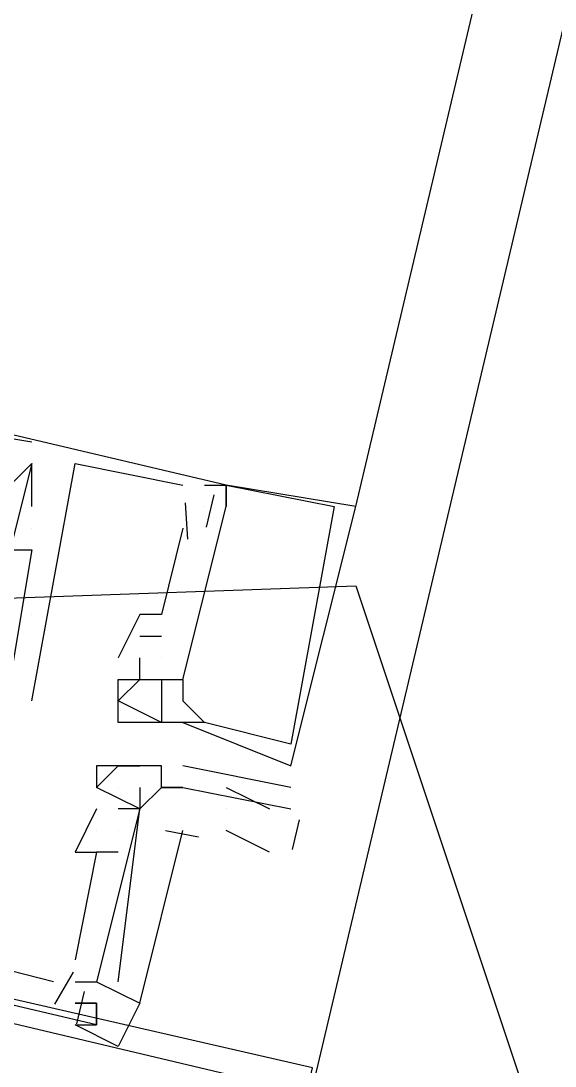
# Model space of a CAD drawing. Header units: feet. Extents: x -84 to 198, y -22 to 181.
# Drawn here: x 118.113 to 118.443, y 76.112 to 76.758 of the extents above; entities that cross this region are included whole.
import ezdxf

# ---------------------------------------------------------------- set-up
doc = ezdxf.new("R2010")
doc.units = ezdxf.units.FT
doc.layers.add('A-AREA-UNIDAD', color=30, linetype='CONTINUOUS')
doc.layers.add('A-LINEA', color=7, linetype='CONTINUOUS')

msp = doc.modelspace()

# ---------------------------------------------------------------- linework, layer by layer
at = {"layer": 'A-AREA-UNIDAD'}
msp.add_lwpolyline([(66.752, 88.3733), (101.088, 80.2133), (101.2, 80.6933), (102.208, 80.6933), (104.608, 80.0889), (104.672, 79.36), (117.312, 76.3733), (118.32, 76.4089), (118.48, 75.9289), (129.568, 73.3689), (129.68, 73.12), (130.56, 76.0889), (131.968, 79.2889), (133.76, 82.2933), (136.4, 85.5289)], dxfattribs=at)
at = {"layer": 'A-LINEA'}
for p, q in [((121.84, 91.1111), (114.56, 60.2978)), ((118.32, 76.4578), (119.96, 83.3911)), ((118.12, 76.4978), (118.12, 76.4978)), ((118.12, 76.4978), (118.12, 76.4978)), ((118.12, 76.4978), (118.12, 76.4978)), ((118.12, 76.4978), (118.12, 76.4978)), ((118.12, 76.4978), (118.12, 76.4978)), ((118.12, 76.4978), (118.12, 76.4978)), ((118.12, 76.4578), (118.12, 76.4844)), ((118.12, 76.4844), (118.12, 76.4844)), ((118.12, 76.4844), (118.12, 76.4844)), ((118.12, 76.4578), (118.12, 76.4844)), ((118.12, 76.4844), (118.12, 76.4844)), ((118.12, 76.4844), (118.12, 76.4844)), ((118.12, 76.4578), (118.12, 76.4844)), ((118.12, 76.4844), (118.12, 76.4844)), ((118.12, 76.4844), (118.12, 76.4844)), ((118.1467, 76.4844), (118.1467, 76.4844)), ((118.1467, 76.4844), (118.1467, 76.4844)), ((118.1467, 76.4844), (118.1467, 76.4844)), ((118.2133, 76.4711), (118.2133, 76.4711)), ((118.2133, 76.4711), (118.2133, 76.4711)), ((118.2133, 76.4711), (118.2133, 76.4711)), ((118.2267, 76.4711), (118.2267, 76.4711)), ((118.2267, 76.4711), (118.2267, 76.4711)), ((118.2267, 76.4711), (118.2267, 76.4711)), ((118.24, 76.4711), (118.24, 76.4711)), ((118.24, 76.4711), (118.24, 76.4711)), ((118.24, 76.4711), (118.24, 76.4711)), ((118.24, 76.4711), (118.24, 76.4711)), ((118.24, 76.4711), (118.24, 76.4711)), ((118.24, 76.4711), (118.24, 76.4711)), ((118.24, 76.4711), (118.24, 76.4711)), ((118.24, 76.4711), (118.24, 76.4711)), ((118.24, 76.4711), (118.24, 76.4711)), ((118.2323, 76.4651), (118.2276, 76.445)), ((118.2323, 76.4651), (118.2276, 76.445)), ((118.2323, 76.4651), (118.2276, 76.445)), ((118.12, 76.4578), (118.12, 76.4578)), ((118.12, 76.4578), (118.12, 76.4578)), ((118.12, 76.4578), (118.12, 76.4578)), ((118.2146, 76.4602), (118.2162, 76.4376)), ((118.2146, 76.4602), (118.2162, 76.4376)), ((118.2146, 76.4602), (118.2162, 76.4376)), ((118.2267, 76.4578), (118.2267, 76.4578)), ((118.2267, 76.4578), (118.2267, 76.4578)), ((118.2267, 76.4578), (118.2267, 76.4578)), ((118.2267, 76.4578), (118.2267, 76.4578)), ((118.2267, 76.4578), (118.2267, 76.4578)), ((118.2267, 76.4578), (118.2267, 76.4578)), ((118.24, 76.4578), (118.24, 76.4578)), ((118.24, 76.4578), (118.24, 76.4578)), ((118.24, 76.4578), (118.24, 76.4578)), ((118.24, 76.4578), (118.24, 76.4578)), ((118.24, 76.4578), (118.24, 76.4578)), ((118.24, 76.4578), (118.24, 76.4578)), ((118.3067, 76.4578), (118.3067, 76.4578)), ((118.3067, 76.4578), (118.3067, 76.4578)), ((118.3067, 76.4578), (118.3067, 76.4578)), ((118.32, 76.4578), (118.32, 76.4578)), ((118.32, 76.4578), (118.32, 76.4578)), ((118.32, 76.4578), (118.32, 76.4578)), ((118.12, 76.4444), (118.12, 76.4444)), ((118.12, 76.4444), (118.12, 76.4444)), ((118.12, 76.4444), (118.12, 76.4444)), ((118.12, 76.4444), (118.12, 76.4444)), ((118.12, 76.4444), (118.12, 76.4444)), ((118.12, 76.4444), (118.12, 76.4444)), ((118.2133, 76.4444), (118.2133, 76.4444)), ((118.2133, 76.4444), (118.2133, 76.4444)), ((118.2133, 76.4444), (118.2133, 76.4444)), ((118.12, 76.4311), (118.1067, 76.3511)), ((118.12, 76.4311), (118.1067, 76.3511)), ((118.12, 76.4311), (118.1067, 76.3511)), ((118.12, 76.4311), (118.12, 76.4311)), ((118.12, 76.4311), (118.12, 76.4311)), ((118.12, 76.4311), (118.12, 76.4311)), ((118.12, 76.4311), (118.12, 76.4311)), ((118.12, 76.4311), (118.12, 76.4311)), ((118.12, 76.4311), (118.12, 76.4311)), ((118.12, 76.3911), (118.12, 76.3911)), ((118.12, 76.3911), (118.12, 76.3911)), ((118.12, 76.3911), (118.12, 76.3911)), ((118.12, 76.3911), (118.12, 76.3911)), ((118.12, 76.3911), (118.12, 76.3911)), ((118.12, 76.3911), (118.12, 76.3911)), ((118.1867, 76.3911), (118.1867, 76.3911)), ((118.1867, 76.3911), (118.1867, 76.3911)), ((118.1867, 76.3911), (118.1867, 76.3911)), ((118.2, 76.3911), (118.2, 76.3911)), ((118.2, 76.3911), (118.2, 76.3911)), ((118.2, 76.3911), (118.2, 76.3911)), ((118.1867, 76.3778), (118.2, 76.3778)), ((118.1867, 76.3778), (118.1867, 76.3778)), ((118.1867, 76.3778), (118.2, 76.3778)), ((118.1867, 76.3778), (118.1867, 76.3778)), ((118.1867, 76.3778), (118.2, 76.3778)), ((118.1867, 76.3778), (118.1867, 76.3778)), ((118.2, 76.3778), (118.2, 76.3778)), ((118.2, 76.3778), (118.2, 76.3778)), ((118.2, 76.3778), (118.2, 76.3778)), ((118.1733, 76.3644), (118.1733, 76.3644)), ((118.1733, 76.3644), (118.1733, 76.3644)), ((118.1733, 76.3644), (118.1733, 76.3644)), ((118.1867, 76.3644), (118.1867, 76.3644)), ((118.1867, 76.3644), (118.1867, 76.3644)), ((118.1867, 76.3644), (118.1867, 76.3644)), ((118.2, 76.3644), (118.2, 76.3644)), ((118.2, 76.3644), (118.2, 76.3644)), ((118.2, 76.3644), (118.2, 76.3644)), ((118.2, 76.3644), (118.2, 76.3644)), ((118.2, 76.3644), (118.2, 76.3644)), ((118.2, 76.3644), (118.2, 76.3644)), ((118.1733, 76.3511), (118.1733, 76.3511)), ((118.1733, 76.3511), (118.1733, 76.3511)), ((118.1733, 76.3511), (118.1733, 76.3511)), ((118.1733, 76.3511), (118.1733, 76.3511)), ((118.1733, 76.3511), (118.1733, 76.3511)), ((118.1733, 76.3511), (118.1733, 76.3511)), ((118.1867, 76.3511), (118.1867, 76.3511)), ((118.1867, 76.3511), (118.1867, 76.3511)), ((118.1867, 76.3511), (118.1867, 76.3511)), ((118.1867, 76.3511), (118.1867, 76.3511)), ((118.1867, 76.3511), (118.1867, 76.3511)), ((118.1867, 76.3511), (118.1867, 76.3511)), ((118.1867, 76.3511), (118.1867, 76.3511)), ((118.1867, 76.3511), (118.1867, 76.3511)), ((118.1867, 76.3511), (118.1867, 76.3511)), ((118.2, 76.3511), (118.2, 76.3511)), ((118.2, 76.3511), (118.2, 76.3511)), ((118.2, 76.3511), (118.2, 76.3511)), ((118.2, 76.3511), (118.2, 76.3511)), ((118.2, 76.3511), (118.2, 76.3511)), ((118.2, 76.3511), (118.2, 76.3511)), ((118.2, 76.3511), (118.2, 76.3511)), ((118.2, 76.3511), (118.2, 76.3511)), ((118.2, 76.3511), (118.2, 76.3511)), ((118.2133, 76.3511), (118.2133, 76.3511)), ((118.2133, 76.3511), (118.2133, 76.3511)), ((118.2133, 76.3511), (118.2133, 76.3511)), ((118.2133, 76.3511), (118.2133, 76.3511)), ((118.2133, 76.3511), (118.2133, 76.3511)), ((118.2133, 76.3511), (118.2133, 76.3511)), ((118.12, 76.3378), (118.12, 76.3378)), ((118.12, 76.3378), (118.12, 76.3378)), ((118.12, 76.3378), (118.12, 76.3378)), ((118.1733, 76.3378), (118.1733, 76.3378)), ((118.1733, 76.3378), (118.1733, 76.3378)), ((118.1733, 76.3378), (118.1733, 76.3378)), ((118.2133, 76.3378), (118.2133, 76.3378)), ((118.2133, 76.3378), (118.2133, 76.3378)), ((118.2133, 76.3378), (118.2133, 76.3378)), ((118.1733, 76.3244), (118.1733, 76.3244)), ((118.1733, 76.3244), (118.1733, 76.3244)), ((118.1733, 76.3244), (118.1733, 76.3244)), ((118.1867, 76.3244), (118.1867, 76.3244)), ((118.1867, 76.3244), (118.1867, 76.3244)), ((118.1867, 76.3244), (118.1867, 76.3244)), ((118.2, 76.3244), (118.2, 76.3244)), ((118.2, 76.3244), (118.2, 76.3244)), ((118.2, 76.3244), (118.2, 76.3244)), ((118.2, 76.3244), (118.2, 76.3244)), ((118.2, 76.3244), (118.2, 76.3244)), ((118.2, 76.3244), (118.2, 76.3244)), ((118.2, 76.3244), (118.2, 76.3244)), ((118.2, 76.3244), (118.2, 76.3244)), ((118.2, 76.3244), (118.2, 76.3244)), ((118.2133, 76.3244), (118.2133, 76.3244)), ((118.2133, 76.3244), (118.2133, 76.3244)), ((118.2133, 76.3244), (118.2133, 76.3244)), ((118.2133, 76.3244), (118.2133, 76.3244)), ((118.2133, 76.3244), (118.2133, 76.3244)), ((118.2133, 76.3244), (118.2133, 76.3244)), ((118.2133, 76.3244), (118.2133, 76.3244)), ((118.2133, 76.3244), (118.2133, 76.3244)), ((118.2133, 76.3244), (118.2133, 76.3244)), ((118.2267, 76.3244), (118.2267, 76.3244)), ((118.2267, 76.3244), (118.2267, 76.3244)), ((118.2267, 76.3244), (118.2267, 76.3244)), ((118.2267, 76.3244), (118.2267, 76.3244)), ((118.2267, 76.3244), (118.2267, 76.3244)), ((118.2267, 76.3244), (118.2267, 76.3244)), ((118.28, 76.3111), (118.28, 76.3111)), ((118.28, 76.3111), (118.28, 76.3111)), ((118.28, 76.3111), (118.28, 76.3111)), ((118.16, 76.2978), (118.16, 76.2978)), ((118.1733, 76.2978), (118.1733, 76.2978)), ((118.1733, 76.2978), (118.1733, 76.2978)), ((118.1867, 76.2978), (118.1867, 76.2978)), ((118.1867, 76.2978), (118.1867, 76.2978)), ((118.2, 76.2978), (118.2, 76.2978)), ((118.28, 76.2844), (118.2133, 76.2978)), ((118.2133, 76.2978), (118.2133, 76.2978)), ((118.28, 76.2978), (118.28, 76.2978)), ((118.28, 76.2978), (118.28, 76.2978)), ((118.28, 76.2978), (118.28, 76.2978)), ((118.1867, 76.2711), (118.16, 76.2844)), ((118.16, 76.2844), (118.16, 76.2844)), ((118.16, 76.2844), (118.16, 76.2844)), ((118.1733, 76.2844), (118.1733, 76.2844)), ((118.1867, 76.2844), (118.1867, 76.2711)), ((118.1867, 76.2844), (118.1867, 76.2844)), ((118.2, 76.2844), (118.2, 76.2844)), ((118.2, 76.2844), (118.2, 76.2844)), ((118.2, 76.2844), (118.2, 76.2844)), ((118.2133, 76.2844), (118.2133, 76.2844)), ((118.2133, 76.2844), (118.2133, 76.2844)), ((118.24, 76.2844), (118.2667, 76.2711)), ((118.28, 76.2844), (118.28, 76.2844)), ((118.16, 76.2711), (118.1467, 76.2444)), ((118.16, 76.2711), (118.1467, 76.2444)), ((118.16, 76.2711), (118.1467, 76.2444)), ((118.16, 76.2711), (118.16, 76.2711)), ((118.16, 76.2711), (118.16, 76.2711)), ((118.16, 76.2711), (118.16, 76.2711)), ((118.16, 76.2711), (118.16, 76.2711)), ((118.1733, 76.2711), (118.1733, 76.2711)), ((118.1733, 76.2711), (118.1733, 76.2711)), ((118.1733, 76.2711), (118.1733, 76.2711)), ((118.1733, 76.2711), (118.1733, 76.2711)), ((118.1733, 76.2711), (118.1733, 76.2711)), ((118.1867, 76.2711), (118.1867, 76.2711)), ((118.1867, 76.2711), (118.1867, 76.2711)), ((118.1867, 76.2711), (118.1867, 76.2711)), ((118.1867, 76.2711), (118.1867, 76.2711)), ((118.1867, 76.2711), (118.1867, 76.2711)), ((118.24, 76.2711), (118.24, 76.2711)), ((118.28, 76.2711), (118.28, 76.2711)), ((118.285, 76.2643), (118.2807, 76.246)), ((118.16, 76.2578), (118.16, 76.2578)), ((118.16, 76.2578), (118.16, 76.2578)), ((118.16, 76.2578), (118.16, 76.2578)), ((118.16, 76.2578), (118.16, 76.2578)), ((118.16, 76.2578), (118.16, 76.2578)), ((118.16, 76.2578), (118.16, 76.2578)), ((118.1733, 76.2578), (118.1733, 76.2578)), ((118.1733, 76.2578), (118.1733, 76.2578)), ((118.1733, 76.2578), (118.1733, 76.2578)), ((118.1733, 76.2578), (118.1733, 76.2578)), ((118.1733, 76.2578), (118.1733, 76.2578)), ((118.1733, 76.2578), (118.1733, 76.2578)), ((118.2228, 76.2536), (118.2025, 76.2575)), ((118.2228, 76.2536), (118.2025, 76.2575)), ((118.2228, 76.2536), (118.2025, 76.2575)), ((118.2667, 76.2444), (118.24, 76.2578)), ((118.1467, 76.2444), (118.1467, 76.2444)), ((118.1467, 76.2444), (118.1467, 76.2444)), ((118.1467, 76.2444), (118.1467, 76.2444)), ((118.1733, 76.2444), (118.16, 76.2444)), ((118.16, 76.2444), (118.16, 76.2444)), ((118.16, 76.2444), (118.16, 76.2444)), ((118.1733, 76.2444), (118.16, 76.2444)), ((118.16, 76.2444), (118.16, 76.2444)), ((118.16, 76.2444), (118.16, 76.2444)), ((118.1733, 76.2444), (118.16, 76.2444)), ((118.16, 76.2444), (118.16, 76.2444)), ((118.16, 76.2444), (118.16, 76.2444)), ((118.1733, 76.2444), (118.1733, 76.2444)), ((118.1733, 76.2444), (118.1733, 76.2444)), ((118.1733, 76.2444), (118.1733, 76.2444)), ((118.1467, 76.1778), (118.1467, 76.1778)), ((118.1467, 76.1778), (118.1467, 76.1778)), ((118.1467, 76.1778), (118.1467, 76.1778)), ((118.1455, 76.1702), (118.1339, 76.1506)), ((118.1455, 76.1702), (118.1339, 76.1506)), ((118.1455, 76.1702), (118.1339, 76.1506)), ((118.1333, 76.1644), (118.1333, 76.1644)), ((118.1333, 76.1644), (118.1333, 76.1644)), ((118.1333, 76.1644), (118.1333, 76.1644)), ((118.1467, 76.1644), (118.16, 76.1644)), ((118.16, 76.1644), (118.16, 76.1644)), ((118.16, 76.1644), (118.16, 76.1644)), ((118.16, 76.1644), (118.16, 76.1644)), ((118.16, 76.1644), (118.16, 76.1644)), ((118.16, 76.1644), (118.16, 76.1644)), ((118.16, 76.1644), (118.16, 76.1644)), ((118.1733, 76.1644), (118.1733, 76.1644)), ((118.1733, 76.1644), (118.1733, 76.1644)), ((118.1733, 76.1644), (118.1733, 76.1644)), ((118.1523, 76.1584), (118.1476, 76.1384)), ((118.1523, 76.1584), (118.1476, 76.1384)), ((118.1523, 76.1584), (118.1476, 76.1384)), ((118.1467, 76.1511), (118.1467, 76.1511)), ((118.1467, 76.1511), (118.1467, 76.1511)), ((118.1467, 76.1511), (118.1467, 76.1511)), ((118.16, 76.1511), (118.16, 76.1511)), ((118.16, 76.1511), (118.16, 76.1511)), ((118.16, 76.1511), (118.16, 76.1511)), ((118.16, 76.1511), (118.16, 76.1511)), ((118.16, 76.1511), (118.16, 76.1511)), ((118.16, 76.1378), (118.16, 76.1378)), ((118.16, 76.1378), (118.16, 76.1378)), ((118.16, 76.1378), (118.16, 76.1378))]:
    msp.add_line(p, q, dxfattribs=at)
for points in [[(118.2267, 76.4711), (118.24, 76.4711), (117.56, 76.6311), (117.52, 76.4844)], [(118.2267, 76.4711), (118.24, 76.4711), (117.56, 76.6311), (117.52, 76.4844)], [(118.2267, 76.4711), (118.24, 76.4711), (117.56, 76.6311), (117.52, 76.4844)], [(117.5867, 76.6178), (118.0267, 76.5111), (118.0267, 76.4978), (118.0133, 76.4978), (118.0133, 76.4844), (118.0267, 76.4844), (118.04, 76.5111), (118.12, 76.4978)], [(117.5867, 76.6178), (118.0267, 76.5111), (118.0267, 76.4978), (118.0133, 76.4978), (118.0133, 76.4844), (118.0267, 76.4844), (118.04, 76.5111), (118.12, 76.4978)], [(117.5867, 76.6178), (118.0267, 76.5111), (118.0267, 76.4978), (118.0133, 76.4978), (118.0133, 76.4844), (118.0267, 76.4844), (118.04, 76.5111), (118.12, 76.4978)], [(118.12, 76.4844), (118.1067, 76.4711), (118.0133, 76.4844), (118.0133, 76.4978), (118.0267, 76.4978), (118.0133, 76.5111), (118.0133, 76.4844), (117.6, 76.5778)], [(118.12, 76.4844), (118.1067, 76.4711), (118.0133, 76.4844), (118.0133, 76.4978), (118.0267, 76.4978), (118.0133, 76.5111), (118.0133, 76.4844), (117.6, 76.5778)], [(118.12, 76.4844), (118.1067, 76.4711), (118.0133, 76.4844), (118.0133, 76.4978), (118.0267, 76.4978), (118.0133, 76.5111), (118.0133, 76.4844), (117.6, 76.5778)], [(118.1467, 76.1511), (118.16, 76.1511), (118.16, 76.1378), (117.48, 76.2978), (117.52, 76.4578), (117.5467, 76.4578), (117.56, 76.5244), (117.5733, 76.5244), (117.5867, 76.5244)], [(118.1467, 76.1511), (118.16, 76.1511), (118.16, 76.1378), (117.48, 76.2978), (117.52, 76.4578), (117.5467, 76.4578), (117.56, 76.5244), (117.5733, 76.5244), (117.5867, 76.5244)], [(118.1467, 76.1511), (118.16, 76.1511), (118.16, 76.1378), (117.48, 76.2978), (117.52, 76.4578), (117.5467, 76.4578), (117.56, 76.5244), (117.5733, 76.5244), (117.5867, 76.5244)], [(118.12, 76.4844), (118.1067, 76.4311), (118.12, 76.4311)], [(118.12, 76.4844), (118.1067, 76.4311), (118.12, 76.4311)], [(118.12, 76.4844), (118.1067, 76.4311), (118.12, 76.4311)], [(118.12, 76.3378), (118.1467, 76.4844), (118.2133, 76.4711)], [(118.12, 76.3378), (118.1467, 76.4844), (118.2133, 76.4711)], [(118.12, 76.3378), (118.1467, 76.4844), (118.2133, 76.4711)], [(118.2133, 76.3244), (118.28, 76.2978), (118.32, 76.4578), (118.32, 76.4578), (118.24, 76.4711), (118.24, 76.4578), (118.24, 76.4711), (118.3067, 76.4578), (118.3067, 76.4578), (118.28, 76.3111), (118.28, 76.3111), (118.2267, 76.3244), (118.2267, 76.3244), (118.2267, 76.3244), (118.2267, 76.3244), (118.2133, 76.3378)], [(118.2133, 76.3244), (118.28, 76.2978), (118.32, 76.4578), (118.32, 76.4578), (118.24, 76.4711), (118.24, 76.4578), (118.24, 76.4711), (118.3067, 76.4578), (118.3067, 76.4578), (118.28, 76.3111), (118.28, 76.3111), (118.2267, 76.3244), (118.2267, 76.3244), (118.2267, 76.3244), (118.2267, 76.3244), (118.2133, 76.3378)], [(118.2133, 76.3244), (118.28, 76.2978), (118.32, 76.4578), (118.32, 76.4578), (118.24, 76.4711), (118.24, 76.4578), (118.24, 76.4711), (118.3067, 76.4578), (118.3067, 76.4578), (118.28, 76.3111), (118.28, 76.3111), (118.2267, 76.3244), (118.2267, 76.3244), (118.2267, 76.3244), (118.2267, 76.3244), (118.2133, 76.3378)], [(118.2, 76.3511), (118.2133, 76.3511), (118.24, 76.4578)], [(118.2, 76.3511), (118.2133, 76.3511), (118.24, 76.4578)], [(118.2, 76.3511), (118.2133, 76.3511), (118.24, 76.4578)], [(118.2133, 76.4444), (118.2, 76.3911), (118.1867, 76.3911), (118.1733, 76.3644)], [(118.2133, 76.4444), (118.2, 76.3911), (118.1867, 76.3911), (118.1733, 76.3644)], [(118.2133, 76.4444), (118.2, 76.3911), (118.1867, 76.3911), (118.1733, 76.3644)], [(118.1733, 76.3511), (118.1867, 76.3511), (118.1867, 76.3644)], [(118.1733, 76.3511), (118.1867, 76.3511), (118.1867, 76.3644)], [(118.1733, 76.3511), (118.1867, 76.3511), (118.1867, 76.3644)], [(118.2, 76.3511), (118.2, 76.3244), (118.1733, 76.3378), (118.1867, 76.3511), (118.2, 76.3511)], [(118.2267, 76.3244), (118.2133, 76.3244), (118.2, 76.3244), (118.1867, 76.3244), (118.1733, 76.3244), (118.1733, 76.3511), (118.1867, 76.3511), (118.1867, 76.3511), (118.1867, 76.3511), (118.1867, 76.3511), (118.2, 76.3511), (118.2, 76.3511), (118.2133, 76.3511), (118.2133, 76.3378), (118.2133, 76.3378)], [(118.2, 76.3511), (118.2, 76.3244), (118.1733, 76.3378), (118.1867, 76.3511), (118.2, 76.3511)], [(118.2267, 76.3244), (118.2133, 76.3244), (118.2, 76.3244), (118.1867, 76.3244), (118.1733, 76.3244), (118.1733, 76.3511), (118.1867, 76.3511), (118.1867, 76.3511), (118.1867, 76.3511), (118.1867, 76.3511), (118.2, 76.3511), (118.2, 76.3511), (118.2133, 76.3511), (118.2133, 76.3378), (118.2133, 76.3378)], [(118.2, 76.3511), (118.2, 76.3244), (118.1733, 76.3378), (118.1867, 76.3511), (118.2, 76.3511)], [(118.2267, 76.3244), (118.2133, 76.3244), (118.2, 76.3244), (118.1867, 76.3244), (118.1733, 76.3244), (118.1733, 76.3511), (118.1867, 76.3511), (118.1867, 76.3511), (118.1867, 76.3511), (118.1867, 76.3511), (118.2, 76.3511), (118.2, 76.3511), (118.2133, 76.3511), (118.2133, 76.3378), (118.2133, 76.3378)], [(118.1333, 76.1644), (118.08, 76.1778), (118.1067, 76.3111), (118.1067, 76.3244)], [(118.1333, 76.1644), (118.08, 76.1778), (118.1067, 76.3111), (118.1067, 76.3244)], [(118.1333, 76.1644), (118.08, 76.1778), (118.1067, 76.3111), (118.1067, 76.3244)], [(117.2933, 75.4844), (118.1067, 75.2978), (118.2933, 76.1111), (117.48, 76.2978), (117.2933, 75.4844)], [(118.16, 76.2844), (118.1733, 76.2978), (118.1867, 76.2978)], [(118.2133, 76.2844), (118.2, 76.2844), (118.2, 76.2978), (118.1867, 76.2978), (118.1733, 76.2978), (118.16, 76.2978), (118.16, 76.2844)], [(117.3067, 75.4978), (118.0933, 75.3111), (118.28, 76.0978), (117.4933, 76.2844), (117.3067, 75.4978)], [(118.2, 76.2844), (118.2, 76.2844), (118.1867, 76.2711), (118.1867, 76.2711), (118.1867, 76.2711), (118.1867, 76.2711)], [(118.2, 76.2844), (118.2133, 76.2844), (118.2133, 76.2844), (118.2133, 76.2844), (118.2133, 76.2844), (118.28, 76.2711), (118.28, 76.2711), (118.28, 76.2711)], [(118.16, 76.2711), (118.16, 76.2711), (118.16, 76.2711), (118.16, 76.2711), (118.16, 76.2711), (118.16, 76.2711)], [(118.1867, 76.2711), (118.16, 76.1644), (118.1867, 76.1511), (118.2133, 76.2578)], [(118.1867, 76.2711), (118.16, 76.1644), (118.1867, 76.1511), (118.2133, 76.2578)], [(118.1867, 76.2711), (118.16, 76.1644), (118.1867, 76.1511), (118.2133, 76.2578)], [(118.1733, 76.1644), (118.1867, 76.2711), (118.1733, 76.2711)], [(118.1733, 76.1644), (118.1867, 76.2711), (118.1733, 76.2711)], [(118.1733, 76.1644), (118.1867, 76.2711), (118.1733, 76.2711)], [(118.1467, 76.2444), (118.16, 76.2444), (118.1467, 76.1778)], [(118.1467, 76.2444), (118.16, 76.2444), (118.1467, 76.1778)], [(118.1467, 76.2444), (118.16, 76.2444), (118.1467, 76.1778)], [(118.16, 76.1644), (118.1867, 76.1511), (118.1733, 76.1244), (118.1467, 76.1378), (118.16, 76.1378)], [(118.16, 76.1378), (118.16, 76.1511), (118.1467, 76.1511)]]:
    msp.add_lwpolyline(points, dxfattribs=at)

doc.saveas('drawing.dxf')
